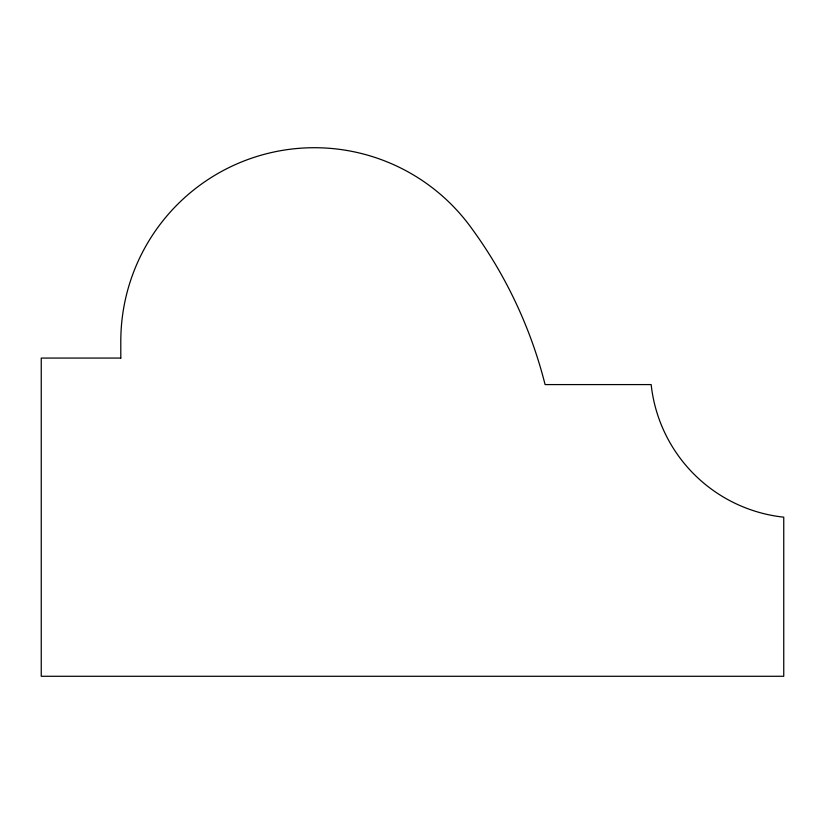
<?xml version="1.0" encoding="UTF-8"?>
<svg xmlns="http://www.w3.org/2000/svg" width="825" height="825" viewBox="0 0 825 825"><rect width="100%" height="100%" fill="white"/><g stroke="black" fill="none" stroke-linecap="round" stroke-linejoin="round"><path stroke-width="1.24" d="M120.801 358.071L41.25 358.071L41.25 676.283L783.75 676.283L783.75 517.172A149.459 149.459 0 0 1 651.162 384.584L545.088 384.584A451.378 451.378 0 0 0 471.828 228.597A193.617 193.617 0 0 0 120.801 341.911L120.801 358.071"/></g></svg>
